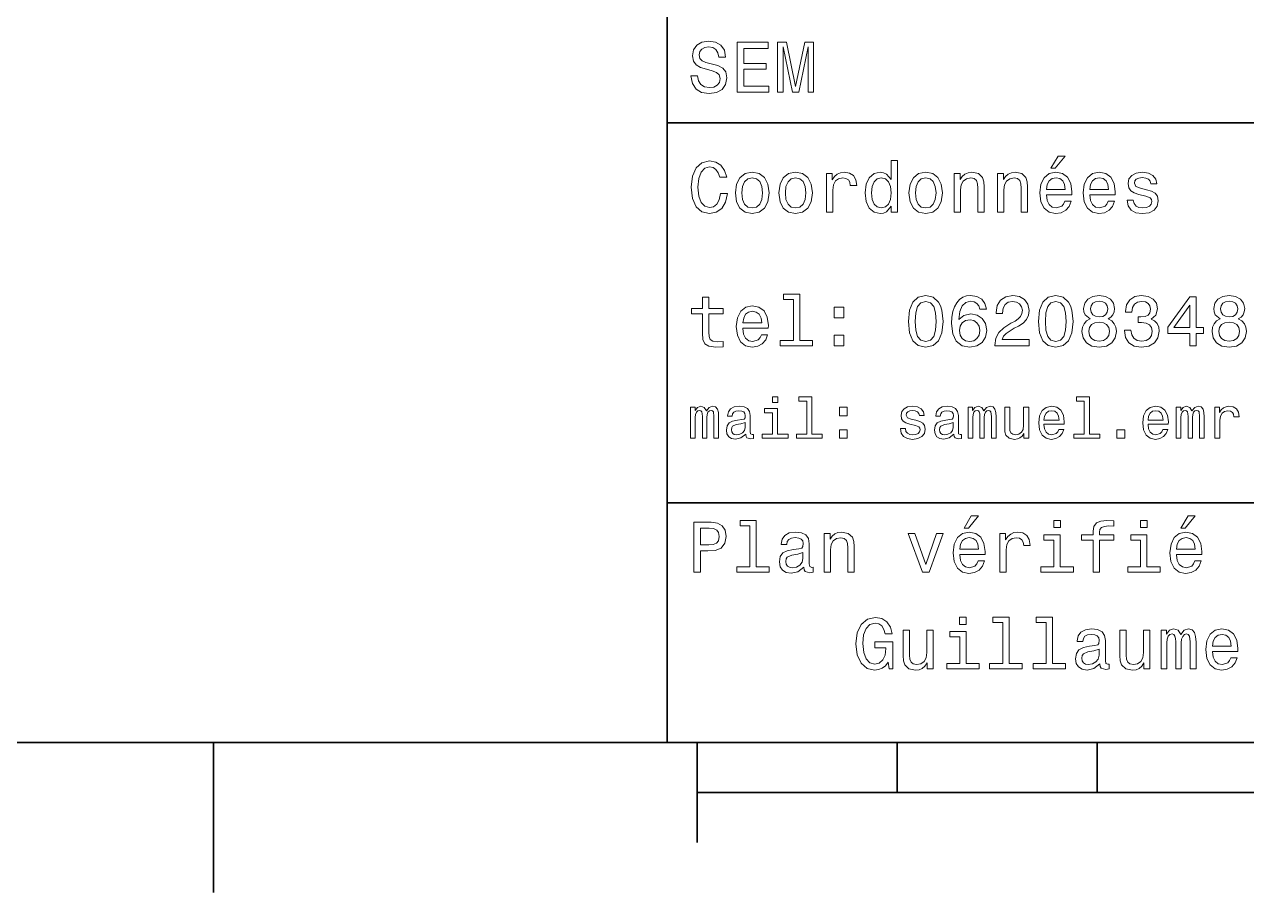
# Model space of a CAD drawing. Extents: x 0 to 297, y 0 to 210.
# Drawn here: x 64.8 to 126, y 2.5 to 45.9 of the extents above; entities that cross this region are included whole.
import ezdxf

# ---------------------------------------------------------------- set-up
doc = ezdxf.new("R2010")
doc.units = 0

msp = doc.modelspace()

# ---------------------------------------------------------------- linework, layer by layer
at = {"color": 7, "lineweight": 35}
for p, q in [((97, 10), (97, 70)), ((97, 41), (162, 41)), ((97, 22), (162, 22)), ((10, 10), (287, 10)), ((97, 10), (287, 10)), ((98.5, 7.5), (198.5, 7.5))]:
    msp.add_line(p, q, dxfattribs=at)
at = {"color": 7, "lineweight": 35, "ltscale": 0.1875}
msp.add_line((74.300003, 10), (74.300003, 2.5), dxfattribs=at)
at = {"color": 7, "lineweight": 35, "ltscale": 0.125}
msp.add_line((98.5, 10), (98.5, 5), dxfattribs=at)
at = {"color": 7, "lineweight": 35, "ltscale": 0.0625}
for p, q in [((108.5, 10), (108.5, 7.5)), ((118.5, 10), (118.5, 7.5))]:
    msp.add_line(p, q, dxfattribs=at)
at = {"color": 7, "lineweight": 13}
for points in [[(98.515129, 43.355907), (98.187317, 43.355907), (98.259369, 42.974064), (98.439484, 42.693085), (98.716858, 42.523773), (99.091499, 42.462536), (99.46254, 42.520172), (99.739914, 42.678673), (99.916428, 42.927231), (99.98127, 43.255043), (99.927231, 43.55043), (99.77594, 43.741352), (99.530983, 43.867435), (99.203171, 43.961094), (98.922188, 44.029537), (98.738472, 44.108788), (98.634003, 44.224064), (98.601585, 44.404179), (98.634003, 44.56628), (98.727669, 44.688759), (98.871758, 44.771614), (99.069885, 44.80043), (99.271614, 44.764408), (99.430115, 44.667145), (99.534584, 44.505043), (99.585014, 44.285301), (99.912827, 44.285301), (99.912827, 44.292507), (99.855186, 44.631123), (99.685883, 44.883286), (99.419312, 45.041786), (99.059074, 45.095821), (98.734871, 45.041786), (98.482712, 44.890488), (98.320602, 44.656338), (98.26297, 44.353745), (98.309799, 44.083572), (98.446686, 43.899857), (98.662827, 43.777378), (98.958214, 43.683716), (99.25, 43.600864), (99.469742, 43.521614), (99.603027, 43.406338), (99.649857, 43.219021), (99.606628, 43.028099), (99.494957, 42.884007), (99.325645, 42.793949), (99.105911, 42.765129), (98.860954, 42.804756), (98.67363, 42.920029), (98.554756, 43.107349)], [(100.496399, 42.530979), (102.081413, 42.530979), (102.081413, 42.833572), (100.827812, 42.833572), (100.827812, 43.680115), (101.944527, 43.680115), (101.944527, 43.979107), (100.827812, 43.979107), (100.827812, 44.728386), (102.052597, 44.728386), (102.052597, 45.030979), (100.496399, 45.030979)], [(102.520897, 42.530979), (102.798271, 42.530979), (102.798271, 44.80043), (103.266571, 42.530979), (103.57637, 42.530979), (104.041069, 44.80043), (104.041069, 42.530979), (104.322044, 42.530979), (104.322044, 45.030979), (103.882568, 45.030979), (103.421471, 42.826366), (102.963974, 45.030979), (102.520897, 45.030979)], [(116.184441, 38.728386), (116.396973, 38.728386), (116.897697, 39.340778), (116.54467, 39.340778)], [(99.66787, 37.460373), (99.595818, 37.15778), (99.476944, 36.941643), (99.311241, 36.808357), (99.116714, 36.765129), (98.882568, 36.829971), (98.698845, 37.024494), (98.57637, 37.341499), (98.536743, 37.780979), (98.57637, 38.216858), (98.695244, 38.537464), (98.87896, 38.731987), (99.116714, 38.80043), (99.289627, 38.764408), (99.437317, 38.663544), (99.552597, 38.501442), (99.631844, 38.278099), (99.97406, 38.278099), (99.865997, 38.620316), (99.678673, 38.879681), (99.422913, 39.041786), (99.116714, 39.099422), (98.734871, 39.009365), (98.443085, 38.757202), (98.25576, 38.342937), (98.190926, 37.780979), (98.25576, 37.219021), (98.443085, 36.804756), (98.734871, 36.548992), (99.116714, 36.462536), (99.451729, 36.530979), (99.721901, 36.721901), (99.912827, 37.035301), (100.013687, 37.460373)], [(100.413544, 37.496399), (100.471184, 37.056915), (100.636887, 36.732708), (100.899857, 36.530979), (101.252884, 36.462536), (101.602303, 36.530979), (101.865273, 36.729107), (102.030983, 37.053314), (102.092216, 37.496399), (102.030983, 37.935879), (101.865273, 38.263687), (101.602303, 38.461815), (101.252884, 38.533859), (100.899857, 38.461815), (100.636887, 38.260086), (100.471184, 37.935879)], [(102.58213, 37.496399), (102.639771, 37.056915), (102.805473, 36.732708), (103.068443, 36.530979), (103.421471, 36.462536), (103.770897, 36.530979), (104.033859, 36.729107), (104.19957, 37.053314), (104.260803, 37.496399), (104.19957, 37.935879), (104.033859, 38.263687), (103.770897, 38.461815), (103.421471, 38.533859), (103.068443, 38.461815), (102.805473, 38.260086), (102.639771, 37.935879)], [(104.963257, 36.530979), (105.280258, 36.530979), (105.280258, 37.636887), (105.312683, 37.903458), (105.409943, 38.094379), (105.568443, 38.209652), (105.780983, 38.249279), (105.939484, 38.224064), (106.058357, 38.152016), (106.130402, 38.029537), (106.155617, 37.863831), (106.476227, 37.863831), (106.432999, 38.155621), (106.314117, 38.364552), (106.115997, 38.490635), (105.845825, 38.533859), (105.662102, 38.505043), (105.503601, 38.432995), (105.363113, 38.310516), (105.251442, 38.144814), (105.251442, 38.465416), (104.963257, 38.465416)], [(108.201729, 36.829971), (108.201729, 36.530979), (108.51873, 36.530979), (108.51873, 39.117435), (108.20533, 39.117435), (108.20533, 38.170029), (107.963974, 38.443802), (107.816284, 38.508644), (107.646973, 38.533859), (107.340775, 38.461815), (107.103027, 38.260086), (106.948128, 37.935879), (106.894089, 37.5), (106.948128, 37.064121), (107.103027, 36.736309), (107.340775, 36.530979), (107.646973, 36.462536), (107.816284, 36.487751), (107.967575, 36.552593)], [(109.087898, 37.496399), (109.145531, 37.056915), (109.311241, 36.732708), (109.574203, 36.530979), (109.927231, 36.462536), (110.276657, 36.530979), (110.539627, 36.729107), (110.70533, 37.053314), (110.766571, 37.496399), (110.70533, 37.935879), (110.539627, 38.263687), (110.276657, 38.461815), (109.927231, 38.533859), (109.574203, 38.461815), (109.311241, 38.260086), (109.145531, 37.935879)], [(111.350143, 36.530979), (111.667145, 36.530979), (111.667145, 37.647694), (111.69957, 37.903458), (111.804031, 38.090778), (111.966141, 38.206051), (112.182274, 38.249279), (112.355186, 38.213257), (112.463257, 38.115993), (112.517288, 37.953888), (112.535301, 37.737751), (112.535301, 36.530979), (112.852303, 36.530979), (112.852303, 37.802593), (112.837898, 38.058357), (112.773056, 38.270893), (112.560516, 38.465416), (112.229103, 38.533859), (112.045387, 38.508644), (111.890488, 38.440201), (111.757202, 38.324928), (111.65274, 38.170029), (111.65274, 38.465416), (111.350143, 38.465416)], [(113.51873, 36.530979), (113.835732, 36.530979), (113.835732, 37.647694), (113.868156, 37.903458), (113.972626, 38.090778), (114.134727, 38.206051), (114.350861, 38.249279), (114.523773, 38.213257), (114.631844, 38.115993), (114.685883, 37.953888), (114.703888, 37.737751), (114.703888, 36.530979), (115.020889, 36.530979), (115.020889, 37.802593), (115.006485, 38.058357), (114.941643, 38.270893), (114.729111, 38.465416), (114.39769, 38.533859), (114.213974, 38.508644), (114.059082, 38.440201), (113.925789, 38.324928), (113.821327, 38.170029), (113.821327, 38.465416), (113.51873, 38.465416)], [(115.964699, 37.406338), (117.232712, 37.406338), (117.236313, 37.554035), (117.178673, 37.9683), (117.020172, 38.278099), (116.768013, 38.465416), (116.432999, 38.533859), (116.105186, 38.461815), (115.853027, 38.260086), (115.690918, 37.932278), (115.633286, 37.5), (115.687317, 37.056915), (115.849426, 36.732708), (116.097984, 36.530979), (116.422188, 36.462536), (116.703171, 36.509365), (116.933716, 36.631844), (117.103027, 36.826366), (117.200287, 37.085735), (116.886887, 37.085735), (116.822044, 36.941643), (116.728386, 36.833572), (116.461815, 36.747116), (116.256485, 36.786743), (116.101585, 36.912823), (116.000717, 37.118156), (115.964699, 37.395531)], [(118.133286, 37.406338), (119.401299, 37.406338), (119.4049, 37.554035), (119.34726, 37.9683), (119.188766, 38.278099), (118.9366, 38.465416), (118.601585, 38.533859), (118.273773, 38.461815), (118.021614, 38.260086), (117.859512, 37.932278), (117.801872, 37.5), (117.855911, 37.056915), (118.018013, 36.732708), (118.266571, 36.530979), (118.590775, 36.462536), (118.871758, 36.509365), (119.10231, 36.631844), (119.271614, 36.826366), (119.368881, 37.085735), (119.055481, 37.085735), (118.990631, 36.941643), (118.896973, 36.833572), (118.630402, 36.747116), (118.425072, 36.786743), (118.270172, 36.912823), (118.169312, 37.118156), (118.133286, 37.395531)], [(120.971901, 37.658501), (120.66571, 37.730545), (120.438766, 37.8134), (120.363113, 37.982708), (120.384727, 38.101585), (120.460373, 38.188038), (120.582855, 38.242073), (120.759369, 38.263687), (120.92868, 38.242073), (121.061966, 38.177231), (121.148415, 38.079971), (121.184441, 37.950287), (121.49424, 37.950287), (121.49424, 37.957493), (121.440201, 38.191643), (121.292511, 38.375359), (121.061966, 38.490635), (120.759369, 38.533859), (120.453171, 38.490635), (120.229828, 38.371758), (120.08934, 38.195244), (120.046112, 37.971901), (120.078529, 37.755764), (120.179398, 37.604465), (120.3451, 37.496399), (120.586456, 37.42075), (120.939484, 37.334293), (121.155624, 37.244236), (121.213257, 37.172188), (121.234871, 37.064121), (121.202454, 36.930836), (121.115997, 36.829971), (120.97551, 36.765129), (120.788185, 36.743515), (120.590057, 36.765129), (120.445969, 36.840778), (120.348709, 36.963257), (120.309082, 37.132565), (120.002884, 37.132565), (120.053314, 36.844379), (120.201012, 36.635445), (120.435158, 36.509365), (120.759369, 36.462536), (121.097984, 36.509365), (121.346542, 36.635445), (121.497841, 36.837173), (121.551872, 37.100143), (121.512253, 37.327087), (121.400574, 37.481987), (121.216858, 37.582851)], [(100.737755, 37.5), (100.770172, 37.824207), (100.87104, 38.058357), (101.033142, 38.20245), (101.252884, 38.25288), (101.469017, 38.20245), (101.631126, 38.061958), (101.731987, 37.824207), (101.768013, 37.5), (101.731987, 37.172188), (101.631126, 36.934437), (101.469017, 36.790344), (101.252884, 36.743515), (101.033142, 36.790344), (100.87104, 36.934437), (100.770172, 37.172188)], [(102.906342, 37.5), (102.938759, 37.824207), (103.039627, 38.058357), (103.201729, 38.20245), (103.421471, 38.25288), (103.637611, 38.20245), (103.799713, 38.061958), (103.900574, 37.824207), (103.9366, 37.5), (103.900574, 37.172188), (103.799713, 36.934437), (103.637611, 36.790344), (103.421471, 36.743515), (103.201729, 36.790344), (103.039627, 36.934437), (102.938759, 37.172188)], [(107.701012, 38.249279), (107.909943, 38.198845), (108.068443, 38.058357), (108.162102, 37.824207), (108.198128, 37.5), (108.162102, 37.172188), (108.068443, 36.938038), (107.909943, 36.793949), (107.701012, 36.747116), (107.502884, 36.793949), (107.351585, 36.938038), (107.250717, 37.175793), (107.2183, 37.5), (107.250717, 37.820606), (107.351585, 38.054756), (107.502884, 38.198845)], [(109.412102, 37.5), (109.444527, 37.824207), (109.545387, 38.058357), (109.707489, 38.20245), (109.927231, 38.25288), (110.143372, 38.20245), (110.305473, 38.061958), (110.406342, 37.824207), (110.44236, 37.5), (110.406342, 37.172188), (110.305473, 36.934437), (110.143372, 36.790344), (109.927231, 36.743515), (109.707489, 36.790344), (109.545387, 36.934437), (109.444527, 37.172188)], [(115.964699, 37.672909), (116.004318, 37.921471), (116.101585, 38.105186), (116.249283, 38.216858), (116.443802, 38.256485), (116.634727, 38.216858), (116.782425, 38.105186), (116.872482, 37.921471), (116.9049, 37.672909)], [(118.133286, 37.672909), (118.172913, 37.921471), (118.270172, 38.105186), (118.41787, 38.216858), (118.612396, 38.256485), (118.803314, 38.216858), (118.951012, 38.105186), (119.041069, 37.921471), (119.073486, 37.672909)], [(103.306198, 32.170029), (103.306198, 30.116714), (102.654175, 30.116714), (102.654175, 29.850143), (104.271614, 29.850143), (104.271614, 30.116714), (103.623199, 30.116714), (103.623199, 32.4366), (102.809074, 32.4366), (102.809074, 32.170029)], [(98.763687, 31.449568), (98.763687, 30.480547), (98.785301, 30.167147), (98.886169, 29.951008), (99.087898, 29.824926), (99.430115, 29.7817), (99.804756, 29.799711), (99.804756, 30.073486), (99.530983, 30.051872), (99.282417, 30.08069), (99.149132, 30.170748), (99.091499, 30.322046), (99.080688, 30.534582), (99.080688, 31.449568), (99.804756, 31.449568), (99.804756, 31.71974), (99.080688, 31.71974), (99.080688, 32.285301), (98.763687, 32.285301), (98.763687, 31.71974), (98.216141, 31.71974), (98.216141, 31.449568)], [(100.784584, 30.725504), (102.052597, 30.725504), (102.056198, 30.873198), (101.998558, 31.287464), (101.840057, 31.597261), (101.587898, 31.784582), (101.252884, 31.853025), (100.925072, 31.780979), (100.672913, 31.57925), (100.510803, 31.25144), (100.453171, 30.819164), (100.507202, 30.37608), (100.669312, 30.051872), (100.91787, 29.850143), (101.242073, 29.7817), (101.523056, 29.828529), (101.753601, 29.951008), (101.922913, 30.145533), (102.020172, 30.404898), (101.706772, 30.404898), (101.64193, 30.260807), (101.548271, 30.152737), (101.2817, 30.066282), (101.07637, 30.105907), (100.921471, 30.231987), (100.820602, 30.437319), (100.784584, 30.714697)], [(109.059074, 31.071325), (109.113113, 30.505762), (109.282425, 30.102304), (109.552597, 29.857347), (109.927231, 29.778097), (110.298271, 29.857347), (110.568443, 30.102304), (110.734146, 30.505762), (110.791786, 31.071325), (110.734146, 31.633286), (110.665703, 31.856628), (110.568443, 32.040344), (110.298271, 32.285301), (109.927231, 32.368156), (109.552597, 32.285301), (109.282425, 32.036743), (109.113113, 31.633286)], [(109.4049, 31.071325), (109.433716, 31.507204), (109.523773, 31.820604), (109.685883, 32.004322), (109.927231, 32.069164), (110.164986, 32.004322), (110.327087, 31.820604), (110.417145, 31.507204), (110.445969, 31.071325), (110.417145, 30.631844), (110.327087, 30.318443), (110.164986, 30.134726), (109.927231, 30.073486), (109.685883, 30.134726), (109.523773, 30.318443), (109.433716, 30.631844)], [(112.960373, 31.676512), (112.89193, 31.9683), (112.733429, 32.184437), (112.488472, 32.321323), (112.171471, 32.368156), (111.958931, 32.342937), (111.775215, 32.274494), (111.613113, 32.162823), (111.476227, 32.004322), (111.368156, 31.806194), (111.288902, 31.56484), (111.238472, 31.280258), (111.22406, 30.959654), (111.2817, 30.448126), (111.458214, 30.077089), (111.742798, 29.853746), (112.131844, 29.778097), (112.48127, 29.842939), (112.747841, 30.012247), (112.920746, 30.278818), (112.981987, 30.617435), (112.920746, 30.959654), (112.755043, 31.222622), (112.499283, 31.388329), (112.182274, 31.445965), (111.840057, 31.373919), (111.58429, 31.168587), (111.638329, 31.56484), (111.753601, 31.849422), (111.930115, 32.01873), (112.175072, 32.076366), (112.355186, 32.04755), (112.492073, 31.971901), (112.58213, 31.845821), (112.62896, 31.676512)], [(113.385445, 29.850143), (115.103745, 29.850143), (115.103745, 30.159943), (113.745674, 30.159943), (113.821327, 30.32925), (113.951004, 30.46974), (114.350861, 30.725504), (114.5634, 30.833572), (114.801147, 30.988472), (114.970459, 31.168587), (115.067719, 31.381123), (115.103745, 31.622478), (115.042511, 31.925072), (114.873199, 32.162823), (114.613831, 32.314121), (114.278816, 32.368156), (113.932999, 32.306915), (113.670029, 32.137608), (113.500717, 31.867435), (113.443085, 31.510807), (113.443085, 31.460375), (113.770889, 31.460375), (113.770889, 31.489193), (113.803314, 31.73415), (113.900574, 31.914265), (114.055473, 32.029537), (114.260803, 32.069164), (114.469742, 32.033142), (114.624641, 31.943083), (114.725502, 31.802593), (114.761528, 31.62608), (114.736313, 31.460375), (114.66787, 31.319883), (114.552597, 31.197405), (114.394089, 31.089336), (114.181557, 30.974062), (113.828529, 30.750719), (113.579971, 30.512968), (113.432274, 30.224783), (113.385445, 29.86095)], [(115.564842, 31.071325), (115.618874, 30.505762), (115.788185, 30.102304), (116.058357, 29.857347), (116.432999, 29.778097), (116.804031, 29.857347), (117.074203, 30.102304), (117.239914, 30.505762), (117.297546, 31.071325), (117.239914, 31.633286), (117.171471, 31.856628), (117.074203, 32.040344), (116.804031, 32.285301), (116.432999, 32.368156), (116.058357, 32.285301), (115.788185, 32.036743), (115.618874, 31.633286)], [(115.91066, 31.071325), (115.939484, 31.507204), (116.029541, 31.820604), (116.191643, 32.004322), (116.432999, 32.069164), (116.670746, 32.004322), (116.832855, 31.820604), (116.922913, 31.507204), (116.951729, 31.071325), (116.922913, 30.631844), (116.832855, 30.318443), (116.670746, 30.134726), (116.432999, 30.073486), (116.191643, 30.134726), (116.029541, 30.318443), (115.939484, 30.631844)], [(118.1549, 31.197405), (117.971184, 31.09654), (117.8451, 30.956051), (117.765854, 30.779539), (117.740631, 30.567001), (117.798271, 30.246397), (117.963974, 29.997837), (118.234146, 29.839336), (118.601585, 29.778097), (118.965416, 29.839336), (119.235596, 29.997837), (119.401299, 30.246397), (119.46254, 30.567001), (119.433716, 30.779539), (119.35807, 30.956051), (119.228386, 31.09654), (119.048271, 31.197405), (119.192368, 31.283861), (119.293228, 31.402737), (119.354469, 31.546829), (119.376083, 31.723343), (119.318443, 31.979107), (119.167145, 32.184437), (118.922195, 32.317722), (118.601585, 32.368156), (118.277374, 32.317722), (118.032425, 32.184437), (117.877525, 31.979107), (117.823486, 31.723343), (117.841499, 31.546829), (117.90274, 31.402737)], [(118.16571, 31.694523), (118.194527, 31.853025), (118.280983, 31.975504), (118.41787, 32.051151), (118.601585, 32.079971), (118.7817, 32.051151), (118.918587, 31.975504), (119.005043, 31.853025), (119.03746, 31.694523), (119.005043, 31.532419), (118.918587, 31.40634), (118.7817, 31.323486), (118.601585, 31.298271), (118.41787, 31.327089), (118.280983, 31.40634), (118.194527, 31.532419)], [(119.862396, 30.635447), (119.862396, 30.610229), (119.920029, 30.264408), (120.08934, 30.005043), (120.355911, 29.839336), (120.708939, 29.778097), (121.083572, 29.839336), (121.364555, 29.997837), (121.54467, 30.25), (121.609512, 30.574207), (121.580696, 30.786743), (121.501442, 30.959654), (121.371758, 31.092939), (121.198853, 31.190201), (121.432999, 31.384726), (121.515854, 31.694523), (121.461815, 31.975504), (121.306915, 32.188038), (121.054756, 32.321323), (120.708939, 32.368156), (120.384727, 32.310516), (120.136169, 32.152016), (119.974068, 31.899855), (119.920029, 31.56484), (119.920029, 31.539625), (120.240631, 31.539625), (120.269455, 31.770172), (120.363113, 31.935879), (120.514412, 32.036743), (120.726944, 32.072765), (120.914268, 32.043949), (121.051155, 31.9683), (121.134003, 31.845821), (121.166428, 31.680115), (121.134003, 31.503601), (121.047554, 31.384726), (120.896255, 31.312679), (120.690926, 31.291065), (120.55043, 31.294668), (120.55043, 31.010086), (120.726944, 31.01729), (120.953888, 30.984869), (121.123199, 30.898415), (121.224068, 30.757925), (121.260086, 30.574207), (121.220459, 30.365273), (121.115997, 30.210375), (120.950287, 30.113111), (120.730545, 30.08069), (120.503601, 30.116714), (120.337898, 30.224783), (120.233429, 30.397694), (120.193802, 30.635447)], [(123.136887, 29.850143), (123.461098, 29.850143), (123.461098, 30.46974), (123.817726, 30.46974), (123.817726, 30.757925), (123.461098, 30.757925), (123.461098, 32.296108), (123.133286, 32.296108), (122.038185, 30.786743), (122.038185, 30.46974), (123.136887, 30.46974)], [(122.340782, 30.757925), (123.136887, 31.878241), (123.136887, 30.757925)], [(124.660667, 31.197405), (124.476944, 31.09654), (124.350868, 30.956051), (124.271622, 30.779539), (124.246399, 30.567001), (124.304039, 30.246397), (124.469742, 29.997837), (124.739914, 29.839336), (125.107353, 29.778097), (125.471184, 29.839336), (125.741356, 29.997837), (125.907066, 30.246397), (125.968307, 30.567001), (125.939484, 30.779539), (125.863838, 30.956051), (125.734154, 31.09654), (125.554039, 31.197405), (125.698128, 31.283861), (125.798996, 31.402737), (125.860229, 31.546829), (125.881851, 31.723343), (125.824211, 31.979107), (125.672913, 32.184437), (125.427956, 32.317722), (125.107353, 32.368156), (124.783142, 32.317722), (124.538185, 32.184437), (124.383286, 31.979107), (124.329254, 31.723343), (124.347267, 31.546829), (124.408508, 31.402737)], [(124.671471, 31.694523), (124.700287, 31.853025), (124.786743, 31.975504), (124.92363, 32.051151), (125.107353, 32.079971), (125.287468, 32.051151), (125.424355, 31.975504), (125.510811, 31.853025), (125.543228, 31.694523), (125.510811, 31.532419), (125.424355, 31.40634), (125.287468, 31.323486), (125.107353, 31.298271), (124.92363, 31.327089), (124.786743, 31.40634), (124.700287, 31.532419)], [(100.784584, 30.992075), (100.824211, 31.240633), (100.921471, 31.424351), (101.069168, 31.536022), (101.263687, 31.575647), (101.454613, 31.536022), (101.602303, 31.424351), (101.69236, 31.240633), (101.724785, 30.992075)], [(105.341499, 31.247837), (105.838615, 31.247837), (105.838615, 31.784582), (105.341499, 31.784582)], [(112.632568, 30.613832), (112.592941, 30.386887), (112.492073, 30.213976), (112.329971, 30.098703), (112.128242, 30.062679), (111.915703, 30.098703), (111.753601, 30.210375), (111.649139, 30.383286), (111.616714, 30.610229), (111.65274, 30.833572), (111.753601, 31.002882), (111.919312, 31.11095), (112.142654, 31.150576), (112.337173, 31.11095), (112.492073, 31.006483), (112.592941, 30.837175)], [(118.086456, 30.574207), (118.118881, 30.765129), (118.223343, 30.909222), (118.385452, 31.002882), (118.601585, 31.035301), (118.814117, 31.002882), (118.976227, 30.909222), (119.080688, 30.765129), (119.116714, 30.574207), (119.080688, 30.368876), (118.976227, 30.213976), (118.814117, 30.113111), (118.601585, 30.08069), (118.385452, 30.113111), (118.223343, 30.213976), (118.118881, 30.368876)], [(124.592224, 30.574207), (124.624641, 30.765129), (124.729111, 30.909222), (124.891212, 31.002882), (125.107353, 31.035301), (125.319885, 31.002882), (125.481995, 30.909222), (125.586456, 30.765129), (125.622482, 30.574207), (125.586456, 30.368876), (125.481995, 30.213976), (125.319885, 30.113111), (125.107353, 30.08069), (124.891212, 30.113111), (124.729111, 30.213976), (124.624641, 30.368876)], [(105.341499, 29.850143), (105.838615, 29.850143), (105.838615, 30.386887), (105.341499, 30.386887)], [(102.524498, 27.293949), (102.256485, 27.293949), (102.256485, 27.005764), (102.524498, 27.005764)], [(103.979828, 27.080692), (103.979828, 25.438042), (103.458214, 25.438042), (103.458214, 25.224785), (104.752159, 25.224785), (104.752159, 25.438042), (104.233429, 25.438042), (104.233429, 27.293949), (103.58213, 27.293949), (103.58213, 27.080692)], [(117.858788, 27.080692), (117.858788, 25.438042), (117.337173, 25.438042), (117.337173, 25.224785), (118.631119, 25.224785), (118.631119, 25.438042), (118.112389, 25.438042), (118.112389, 27.293949), (117.46109, 27.293949), (117.46109, 27.080692)], [(98.170029, 25.224785), (98.403458, 25.224785), (98.403458, 26.259367), (98.41787, 26.414986), (98.461098, 26.527378), (98.527374, 26.59366), (98.613831, 26.619598), (98.682999, 26.596542), (98.729103, 26.538906), (98.752159, 26.440924), (98.760803, 26.311241), (98.760803, 25.224785), (98.979828, 25.224785), (98.979828, 26.259367), (98.99424, 26.412106), (99.03746, 26.524496), (99.106628, 26.59366), (99.193085, 26.619598), (99.262245, 26.596542), (99.308357, 26.538906), (99.337173, 26.311241), (99.337173, 25.224785), (99.570602, 25.224785), (99.570602, 26.293949), (99.556198, 26.515852), (99.510086, 26.685881), (99.41787, 26.789627), (99.268013, 26.827091), (99.092216, 26.769453), (98.956772, 26.602306), (98.850143, 26.766571), (98.671471, 26.827091), (98.507202, 26.769453), (98.394814, 26.60807), (98.394814, 26.772335), (98.170029, 26.772335)], [(100.925072, 25.426514), (100.925072, 25.417868), (100.939484, 25.319885), (100.982712, 25.250721), (101.164268, 25.195967), (101.305473, 25.219021), (101.305473, 25.414986), (101.244957, 25.406342), (101.164268, 25.443806), (101.149857, 25.559078), (101.149857, 26.360231), (101.115273, 26.564842), (101.014412, 26.708935), (100.838615, 26.795389), (100.590775, 26.827091), (100.348701, 26.792507), (100.170029, 26.694525), (100.05764, 26.541788), (100.020172, 26.340059), (100.020172, 26.322767), (100.247841, 26.322767), (100.268013, 26.443806), (100.331413, 26.53026), (100.435158, 26.582134), (100.58213, 26.602306), (100.723343, 26.587896), (100.824211, 26.54467), (100.884727, 26.469742), (100.9049, 26.365995), (100.893372, 26.244957), (100.84726, 26.184439), (100.731987, 26.155621), (100.515854, 26.132566), (100.268013, 26.080692), (100.092216, 25.988474), (99.988472, 25.844381), (99.956772, 25.631124), (99.985588, 25.440924), (100.074928, 25.299713), (100.219017, 25.210375), (100.41787, 25.178675), (100.685883, 25.239195)], [(102.515854, 25.438042), (102.515854, 26.720463), (101.864555, 26.720463), (101.864555, 26.504324), (102.262245, 26.504324), (102.262245, 25.438042), (101.743515, 25.438042), (101.743515, 25.224785), (103.040344, 25.224785), (103.040344, 25.438042)], [(105.60807, 26.342941), (106.005768, 26.342941), (106.005768, 26.772335), (105.60807, 26.772335)], [(109.438042, 26.126802), (109.193085, 26.184439), (109.011528, 26.250721), (108.951012, 26.386168), (108.9683, 26.48127), (109.028816, 26.550434), (109.126801, 26.59366), (109.268013, 26.610952), (109.403458, 26.59366), (109.510086, 26.541788), (109.579254, 26.463978), (109.60807, 26.360231), (109.855911, 26.360231), (109.855911, 26.365995), (109.812683, 26.553314), (109.694527, 26.700289), (109.510086, 26.792507), (109.268013, 26.827091), (109.023056, 26.792507), (108.844383, 26.697407), (108.731987, 26.556196), (108.697403, 26.377523), (108.723343, 26.204613), (108.804031, 26.083574), (108.9366, 25.99712), (109.129684, 25.9366), (109.412102, 25.867435), (109.585014, 25.795389), (109.631126, 25.737753), (109.648415, 25.651299), (109.622482, 25.54467), (109.553314, 25.463978), (109.440918, 25.412106), (109.291069, 25.394814), (109.132568, 25.412106), (109.017288, 25.472624), (108.939484, 25.570606), (108.907784, 25.706053), (108.662827, 25.706053), (108.703171, 25.475506), (108.821327, 25.308359), (109.008644, 25.207495), (109.268013, 25.170031), (109.538902, 25.207495), (109.737755, 25.308359), (109.858788, 25.469742), (109.902016, 25.680117), (109.870316, 25.861673), (109.780975, 25.985592), (109.634003, 26.066284)], [(111.33429, 25.426514), (111.33429, 25.417868), (111.348701, 25.319885), (111.39193, 25.250721), (111.573486, 25.195967), (111.714699, 25.219021), (111.714699, 25.414986), (111.654175, 25.406342), (111.573486, 25.443806), (111.559074, 25.559078), (111.559074, 26.360231), (111.524498, 26.564842), (111.42363, 26.708935), (111.247841, 26.795389), (111, 26.827091), (110.757927, 26.792507), (110.579254, 26.694525), (110.466858, 26.541788), (110.429398, 26.340059), (110.429398, 26.322767), (110.657059, 26.322767), (110.677231, 26.443806), (110.740631, 26.53026), (110.844376, 26.582134), (110.991356, 26.602306), (111.132568, 26.587896), (111.233429, 26.54467), (111.293945, 26.469742), (111.314117, 26.365995), (111.302597, 26.244957), (111.256485, 26.184439), (111.141212, 26.155621), (110.925072, 26.132566), (110.677231, 26.080692), (110.501442, 25.988474), (110.39769, 25.844381), (110.365997, 25.631124), (110.394814, 25.440924), (110.484146, 25.299713), (110.628242, 25.210375), (110.827087, 25.178675), (111.0951, 25.239195)], [(112.048988, 25.224785), (112.282417, 25.224785), (112.282417, 26.259367), (112.296829, 26.414986), (112.340057, 26.527378), (112.406342, 26.59366), (112.492798, 26.619598), (112.561958, 26.596542), (112.60807, 26.538906), (112.631119, 26.440924), (112.639771, 26.311241), (112.639771, 25.224785), (112.858788, 25.224785), (112.858788, 26.259367), (112.873199, 26.412106), (112.916428, 26.524496), (112.985588, 26.59366), (113.072044, 26.619598), (113.141212, 26.596542), (113.187317, 26.538906), (113.216141, 26.311241), (113.216141, 25.224785), (113.44957, 25.224785), (113.44957, 26.293949), (113.435158, 26.515852), (113.389046, 26.685881), (113.296829, 26.789627), (113.146973, 26.827091), (112.971184, 26.769453), (112.835732, 26.602306), (112.729103, 26.766571), (112.55043, 26.827091), (112.386169, 26.769453), (112.273773, 26.60807), (112.273773, 26.772335), (112.048988, 26.772335)], [(115.077805, 26.772335), (114.824203, 26.772335), (114.824203, 25.878963), (114.795387, 25.671471), (114.711815, 25.521614), (114.58213, 25.429396), (114.412102, 25.400578), (114.276657, 25.423632), (114.190201, 25.492796), (114.141205, 25.610952), (114.129684, 25.778099), (114.129684, 26.772335), (113.876083, 26.772335), (113.876083, 25.755045), (113.884727, 25.550434), (113.939484, 25.380404), (114.106628, 25.224785), (114.374634, 25.170031), (114.51873, 25.190203), (114.642654, 25.242075), (114.749283, 25.331413), (114.835732, 25.461096), (114.835732, 25.224785), (115.077805, 25.224785)], [(115.841499, 25.925074), (116.855904, 25.925074), (116.858788, 26.043228), (116.812683, 26.374641), (116.685875, 26.622478), (116.484146, 26.772335), (116.216141, 26.827091), (115.953888, 26.769453), (115.752159, 26.60807), (115.622475, 26.345821), (115.57637, 26), (115.619598, 25.645535), (115.749275, 25.386168), (115.948128, 25.224785), (116.207489, 25.170031), (116.432274, 25.207495), (116.616714, 25.305477), (116.752159, 25.461096), (116.829971, 25.668589), (116.579247, 25.668589), (116.527374, 25.553314), (116.452446, 25.46686), (116.239189, 25.397696), (116.074928, 25.429396), (115.951004, 25.53026), (115.870316, 25.694525), (115.841499, 25.916428)], [(115.841499, 26.138329), (115.873199, 26.337177), (115.951004, 26.48415), (116.06916, 26.573488), (116.224785, 26.605188), (116.377518, 26.573488), (116.495674, 26.48415), (116.567719, 26.337177), (116.593658, 26.138329)], [(121.046112, 25.925074), (122.060516, 25.925074), (122.0634, 26.043228), (122.017288, 26.374641), (121.890488, 26.622478), (121.688759, 26.772335), (121.420746, 26.827091), (121.158501, 26.769453), (120.956772, 26.60807), (120.827087, 26.345821), (120.780975, 26), (120.824203, 25.645535), (120.953888, 25.386168), (121.15274, 25.224785), (121.412102, 25.170031), (121.636887, 25.207495), (121.821327, 25.305477), (121.956772, 25.461096), (122.034584, 25.668589), (121.783859, 25.668589), (121.731987, 25.553314), (121.657059, 25.46686), (121.443802, 25.397696), (121.279541, 25.429396), (121.155624, 25.53026), (121.074928, 25.694525), (121.046112, 25.916428)], [(121.046112, 26.138329), (121.077812, 26.337177), (121.155624, 26.48415), (121.273773, 26.573488), (121.429398, 26.605188), (121.58213, 26.573488), (121.700287, 26.48415), (121.772339, 26.337177), (121.798271, 26.138329)], [(122.458214, 25.224785), (122.691643, 25.224785), (122.691643, 26.259367), (122.706055, 26.414986), (122.749283, 26.527378), (122.815567, 26.59366), (122.902016, 26.619598), (122.971184, 26.596542), (123.017288, 26.538906), (123.040344, 26.440924), (123.048996, 26.311241), (123.048996, 25.224785), (123.268013, 25.224785), (123.268013, 26.259367), (123.282425, 26.412106), (123.325653, 26.524496), (123.394814, 26.59366), (123.48127, 26.619598), (123.55043, 26.596542), (123.596542, 26.538906), (123.625359, 26.311241), (123.625359, 25.224785), (123.858788, 25.224785), (123.858788, 26.293949), (123.844383, 26.515852), (123.798271, 26.685881), (123.706055, 26.789627), (123.556198, 26.827091), (123.380402, 26.769453), (123.244957, 26.602306), (123.138329, 26.766571), (122.959656, 26.827091), (122.795387, 26.769453), (122.682999, 26.60807), (122.682999, 26.772335), (122.458214, 26.772335)], [(124.389053, 25.224785), (124.642654, 25.224785), (124.642654, 26.10951), (124.668587, 26.322767), (124.746399, 26.475506), (124.873199, 26.567724), (125.043228, 26.599424), (125.170029, 26.579252), (125.265129, 26.521614), (125.322769, 26.423632), (125.342941, 26.291067), (125.599426, 26.291067), (125.564842, 26.524496), (125.469742, 26.691643), (125.311241, 26.792507), (125.0951, 26.827091), (124.948128, 26.804035), (124.821327, 26.746399), (124.708939, 26.648417), (124.619598, 26.515852), (124.619598, 26.772335), (124.389053, 26.772335)], [(100.896255, 25.766571), (100.861671, 25.616716), (100.769455, 25.501442), (100.631126, 25.426514), (100.461098, 25.400578), (100.351585, 25.414986), (100.273773, 25.461096), (100.224785, 25.541788), (100.210373, 25.654181), (100.221901, 25.755045), (100.268013, 25.827091), (100.452446, 25.907782), (100.685883, 25.942364), (100.896255, 26.011528)], [(111.305473, 25.766571), (111.270889, 25.616716), (111.178673, 25.501442), (111.040344, 25.426514), (110.870316, 25.400578), (110.760803, 25.414986), (110.682999, 25.461096), (110.634003, 25.541788), (110.619598, 25.654181), (110.631126, 25.755045), (110.677231, 25.827091), (110.861671, 25.907782), (111.0951, 25.942364), (111.305473, 26.011528)], [(105.60807, 25.224785), (106.005768, 25.224785), (106.005768, 25.654181), (105.60807, 25.654181)], [(119.48703, 25.224785), (119.884727, 25.224785), (119.884727, 25.654181), (119.48703, 25.654181)], [(98.324211, 18.530979), (98.655617, 18.530979), (98.655617, 19.586454), (99.023056, 19.586454), (99.394089, 19.604465), (99.689484, 19.730547), (99.880402, 19.975504), (99.945244, 20.310518), (99.894814, 20.620316), (99.750717, 20.847261), (99.51297, 20.98415), (99.188759, 21.030979), (98.324211, 21.030979)], [(101.137611, 20.850864), (101.137611, 18.79755), (100.485588, 18.79755), (100.485588, 18.530979), (102.103027, 18.530979), (102.103027, 18.79755), (101.454613, 18.79755), (101.454613, 21.117435), (100.640488, 21.117435), (100.640488, 20.850864)], [(111.84726, 20.728386), (112.059799, 20.728386), (112.560516, 21.340778), (112.207489, 21.340778)], [(116.667145, 21.117435), (116.33213, 21.117435), (116.33213, 20.757204), (116.667145, 20.757204)], [(118.295387, 20.130404), (118.295387, 18.530979), (118.612396, 18.530979), (118.612396, 20.130404), (119.332855, 20.130404), (119.332855, 20.400576), (118.612396, 20.400576), (118.612396, 20.519451), (118.637611, 20.663544), (118.720459, 20.760807), (118.860954, 20.818443), (119.062683, 20.840057), (119.332855, 20.825647), (119.332855, 21.099422), (118.990631, 21.117435), (118.680832, 21.085014), (118.464699, 20.987751), (118.335014, 20.818443), (118.295387, 20.577089), (118.295387, 20.400576), (117.715424, 20.400576), (117.715424, 20.130404)], [(121.004326, 21.117435), (120.669312, 21.117435), (120.669312, 20.757204), (121.004326, 20.757204)], [(122.690201, 20.728386), (122.90274, 20.728386), (123.403458, 21.340778), (123.05043, 21.340778)], [(99.098701, 20.724783), (99.314842, 20.703169), (99.473343, 20.634726), (99.567001, 20.508644), (99.599426, 20.310518), (99.5634, 20.101583), (99.466141, 19.975504), (99.30043, 19.910662), (99.073486, 19.892651), (98.655617, 19.892651), (98.655617, 20.724783)], [(103.824928, 18.78314), (103.824928, 18.772333), (103.842941, 18.649855), (103.896973, 18.5634), (104.123917, 18.494957), (104.30043, 18.523775), (104.30043, 18.768732), (104.224785, 18.757925), (104.123917, 18.804754), (104.105911, 18.948847), (104.105911, 19.950287), (104.062683, 20.206051), (103.9366, 20.386166), (103.716858, 20.494236), (103.407059, 20.533861), (103.104469, 20.490633), (102.881126, 20.368155), (102.740631, 20.177233), (102.693802, 19.925072), (102.693802, 19.903458), (102.978386, 19.903458), (103.003601, 20.054754), (103.082855, 20.162823), (103.21254, 20.227665), (103.396255, 20.252882), (103.572769, 20.234869), (103.698845, 20.180836), (103.774498, 20.087175), (103.799713, 19.957493), (103.785301, 19.806194), (103.727669, 19.730547), (103.583572, 19.694523), (103.3134, 19.665705), (103.003601, 19.600864), (102.783859, 19.48559), (102.654175, 19.305475), (102.614555, 19.038904), (102.650574, 18.801151), (102.762245, 18.62464), (102.94236, 18.512968), (103.190926, 18.473343), (103.52594, 18.54899)], [(104.844383, 18.530979), (105.161385, 18.530979), (105.161385, 19.647694), (105.193802, 19.903458), (105.298271, 20.090778), (105.460373, 20.206051), (105.676514, 20.249279), (105.849426, 20.213255), (105.957497, 20.115993), (106.011528, 19.95389), (106.029541, 19.737751), (106.029541, 18.530979), (106.346542, 18.530979), (106.346542, 19.802593), (106.33213, 20.058357), (106.267288, 20.270893), (106.054756, 20.465418), (105.723343, 20.533861), (105.539627, 20.508644), (105.384727, 20.440201), (105.251442, 20.324926), (105.146973, 20.170029), (105.146973, 20.465418), (104.844383, 20.465418)], [(109.761528, 18.530979), (110.096542, 18.530979), (110.802597, 20.465418), (110.474785, 20.465418), (109.930832, 18.905619), (109.376083, 20.465418), (109.04467, 20.465418)], [(111.627518, 19.40634), (112.895531, 19.40634), (112.899132, 19.554033), (112.841499, 19.9683), (112.682999, 20.278097), (112.430832, 20.465418), (112.095825, 20.533861), (111.768013, 20.461815), (111.515854, 20.260086), (111.353745, 19.932276), (111.296112, 19.5), (111.350143, 19.056915), (111.512245, 18.732708), (111.760803, 18.530979), (112.085014, 18.462536), (112.365997, 18.509365), (112.596542, 18.631844), (112.765854, 18.826368), (112.863113, 19.085733), (112.549713, 19.085733), (112.484871, 18.941643), (112.391212, 18.833572), (112.124641, 18.747118), (111.919312, 18.786743), (111.764412, 18.912823), (111.663544, 19.118155), (111.627518, 19.395533)], [(111.627518, 19.672911), (111.667145, 19.921469), (111.764412, 20.105186), (111.912102, 20.216858), (112.106628, 20.256483), (112.297546, 20.216858), (112.445244, 20.105186), (112.535301, 19.921469), (112.567726, 19.672911)], [(113.637604, 18.530979), (113.954613, 18.530979), (113.954613, 19.636887), (113.98703, 19.903458), (114.08429, 20.094379), (114.242798, 20.209654), (114.45533, 20.249279), (114.613831, 20.224062), (114.732712, 20.152016), (114.804756, 20.029537), (114.829971, 19.863832), (115.150574, 19.863832), (115.107346, 20.155619), (114.988472, 20.364553), (114.790344, 20.490633), (114.520172, 20.533861), (114.336456, 20.505043), (114.177956, 20.432997), (114.03746, 20.310518), (113.925789, 20.144812), (113.925789, 20.465418), (113.637604, 20.465418)], [(116.656342, 18.79755), (116.656342, 20.400576), (115.842216, 20.400576), (115.842216, 20.130404), (116.33934, 20.130404), (116.33934, 18.79755), (115.690918, 18.79755), (115.690918, 18.530979), (117.311958, 18.530979), (117.311958, 18.79755)], [(120.993515, 18.79755), (120.993515, 20.400576), (120.179398, 20.400576), (120.179398, 20.130404), (120.676514, 20.130404), (120.676514, 18.79755), (120.028099, 18.79755), (120.028099, 18.530979), (121.649139, 18.530979), (121.649139, 18.79755)], [(122.470459, 19.40634), (123.73848, 19.40634), (123.742081, 19.554033), (123.684441, 19.9683), (123.52594, 20.278097), (123.273773, 20.465418), (122.938766, 20.533861), (122.610954, 20.461815), (122.358795, 20.260086), (122.196686, 19.932276), (122.139053, 19.5), (122.193085, 19.056915), (122.355194, 18.732708), (122.603745, 18.530979), (122.927956, 18.462536), (123.208939, 18.509365), (123.439484, 18.631844), (123.608795, 18.826368), (123.706055, 19.085733), (123.392654, 19.085733), (123.327812, 18.941643), (123.234154, 18.833572), (122.967583, 18.747118), (122.762253, 18.786743), (122.607353, 18.912823), (122.506485, 19.118155), (122.470459, 19.395533)], [(122.470459, 19.672911), (122.510086, 19.921469), (122.607353, 20.105186), (122.755043, 20.216858), (122.94957, 20.256483), (123.140488, 20.216858), (123.288185, 20.105186), (123.378242, 19.921469), (123.410667, 19.672911)], [(103.788902, 19.208212), (103.745674, 19.020893), (103.630402, 18.876801), (103.457489, 18.78314), (103.244957, 18.750719), (103.10807, 18.768732), (103.010803, 18.826368), (102.94957, 18.927233), (102.931557, 19.067722), (102.945969, 19.193804), (103.003601, 19.283861), (103.234146, 19.384726), (103.52594, 19.427954), (103.788902, 19.514408)], [(108.046104, 14.025577), (108.107346, 13.690562), (108.28746, 13.690562), (108.28746, 15.041427), (107.376076, 15.041427), (107.376076, 14.73523), (107.938034, 14.73523), (107.938034, 14.713617), (107.894806, 14.382205), (107.779533, 14.137248), (107.60302, 13.982349), (107.383278, 13.931917), (107.138321, 13.996758), (106.947403, 14.191282), (106.824921, 14.511888), (106.781693, 14.951369), (106.82132, 15.387248), (106.943802, 15.707853), (107.138321, 15.902378), (107.401291, 15.970821), (107.581406, 15.934798), (107.729103, 15.833934), (107.837173, 15.664625), (107.898407, 15.43768), (108.255035, 15.43768), (108.161377, 15.783502), (107.984863, 16.042868), (107.736305, 16.201368), (107.422905, 16.259007), (107.012245, 16.168949), (106.702446, 15.90598), (106.504318, 15.491714), (106.435875, 14.940562), (106.504318, 14.385807), (106.702446, 13.971542), (106.994232, 13.708573), (107.361664, 13.622118), (107.567001, 13.650937), (107.750717, 13.722983), (107.909218, 13.849064)], [(111.958206, 16.277018), (111.623192, 16.277018), (111.623192, 15.916787), (111.958206, 15.916787)], [(113.777374, 16.010447), (113.777374, 13.957133), (113.125359, 13.957133), (113.125359, 13.690562), (114.74279, 13.690562), (114.74279, 13.957133), (114.094376, 13.957133), (114.094376, 16.277018), (113.280258, 16.277018), (113.280258, 16.010447)], [(115.945961, 16.010447), (115.945961, 13.957133), (115.293945, 13.957133), (115.293945, 13.690562), (116.911377, 13.690562), (116.911377, 13.957133), (116.262962, 13.957133), (116.262962, 16.277018), (115.448845, 16.277018), (115.448845, 16.010447)], [(110.301147, 15.625), (109.984146, 15.625), (109.984146, 14.508286), (109.94812, 14.248919), (109.843658, 14.0616), (109.681549, 13.946326), (109.469017, 13.910303), (109.299706, 13.939121), (109.191635, 14.025577), (109.130402, 14.173271), (109.11599, 14.382205), (109.11599, 15.625), (108.798988, 15.625), (108.798988, 14.353387), (108.809792, 14.097623), (108.878235, 13.885087), (109.087173, 13.690562), (109.422188, 13.622118), (109.602303, 13.647335), (109.757202, 13.712176), (109.890488, 13.823848), (109.998558, 13.985951), (109.998558, 13.690562), (110.301147, 13.690562)], [(111.947403, 13.957133), (111.947403, 15.560159), (111.133278, 15.560159), (111.133278, 15.289986), (111.630402, 15.289986), (111.630402, 13.957133), (110.981987, 13.957133), (110.981987, 13.690562), (112.60302, 13.690562), (112.60302, 13.957133)], [(118.633278, 13.942723), (118.633278, 13.931917), (118.651291, 13.809439), (118.70533, 13.722983), (118.932274, 13.654539), (119.108788, 13.683357), (119.108788, 13.928314), (119.033134, 13.917507), (118.932274, 13.964337), (118.914261, 14.10843), (118.914261, 15.109871), (118.871033, 15.365634), (118.744949, 15.54575), (118.525208, 15.653819), (118.215416, 15.693444), (117.912819, 15.650216), (117.689476, 15.527738), (117.548988, 15.336816), (117.502159, 15.084655), (117.502159, 15.063041), (117.786743, 15.063041), (117.811958, 15.214337), (117.891205, 15.322407), (118.020889, 15.387248), (118.204605, 15.412464), (118.381119, 15.394453), (118.507202, 15.340418), (118.582848, 15.246758), (118.608063, 15.117075), (118.593658, 14.965778), (118.536018, 14.89013), (118.39193, 14.854107), (118.12175, 14.825289), (117.811958, 14.760447), (117.592216, 14.645173), (117.462532, 14.465058), (117.422905, 14.198487), (117.458931, 13.960735), (117.570602, 13.784223), (117.750717, 13.672551), (117.999275, 13.632925), (118.33429, 13.708573)], [(121.144089, 15.625), (120.827087, 15.625), (120.827087, 14.508286), (120.791061, 14.248919), (120.686592, 14.0616), (120.52449, 13.946326), (120.311958, 13.910303), (120.142647, 13.939121), (120.034576, 14.025577), (119.973335, 14.173271), (119.958931, 14.382205), (119.958931, 15.625), (119.641922, 15.625), (119.641922, 14.353387), (119.652733, 14.097623), (119.721176, 13.885087), (119.930115, 13.690562), (120.265121, 13.622118), (120.445236, 13.647335), (120.600143, 13.712176), (120.733429, 13.823848), (120.841492, 13.985951), (120.841492, 13.690562), (121.144089, 13.690562)], [(121.695236, 13.690562), (121.98703, 13.690562), (121.98703, 14.983789), (122.005035, 15.178314), (122.059074, 15.318804), (122.141922, 15.401657), (122.249992, 15.434078), (122.336449, 15.40526), (122.394089, 15.333214), (122.422905, 15.210735), (122.433716, 15.048632), (122.433716, 13.690562), (122.707489, 13.690562), (122.707489, 14.983789), (122.725502, 15.174712), (122.779533, 15.315202), (122.86599, 15.401657), (122.97406, 15.434078), (123.060516, 15.40526), (123.118149, 15.333214), (123.154175, 15.048632), (123.154175, 13.690562), (123.445961, 13.690562), (123.445961, 15.027018), (123.427948, 15.304395), (123.370316, 15.516932), (123.255035, 15.646614), (123.067719, 15.693444), (122.847977, 15.621398), (122.678665, 15.412464), (122.54538, 15.617796), (122.322037, 15.693444), (122.116707, 15.621398), (121.976219, 15.419669), (121.976219, 15.625), (121.695236, 15.625)], [(124.267288, 14.565923), (125.535301, 14.565923), (125.538902, 14.713617), (125.481262, 15.127882), (125.322762, 15.43768), (125.070602, 15.625), (124.735588, 15.693444), (124.407776, 15.621398), (124.155617, 15.419669), (123.993515, 15.091859), (123.935875, 14.659582), (123.989914, 14.216499), (124.152016, 13.892291), (124.400574, 13.690562), (124.724777, 13.622118), (125.00576, 13.668948), (125.236305, 13.791427), (125.405617, 13.985951), (125.502876, 14.245317), (125.189476, 14.245317), (125.124634, 14.101225), (125.030975, 13.993155), (124.764404, 13.9067), (124.559074, 13.946326), (124.404175, 14.072407), (124.303314, 14.277738), (124.267288, 14.555116)], [(124.267288, 14.832493), (124.306915, 15.081052), (124.404175, 15.26477), (124.551865, 15.376441), (124.746391, 15.416066), (124.937317, 15.376441), (125.085007, 15.26477), (125.175064, 15.081052), (125.207489, 14.832493)], [(118.59726, 14.367796), (118.554031, 14.180476), (118.438759, 14.036384), (118.265846, 13.942723), (118.053307, 13.910303), (117.91642, 13.928314), (117.81916, 13.985951), (117.757919, 14.086816), (117.739906, 14.227305), (117.754318, 14.353387), (117.811958, 14.443444), (118.042503, 14.544309), (118.33429, 14.587536), (118.59726, 14.673991)]]:
    msp.add_lwpolyline(points, close=True, dxfattribs=at)

doc.saveas('drawing.dxf')
